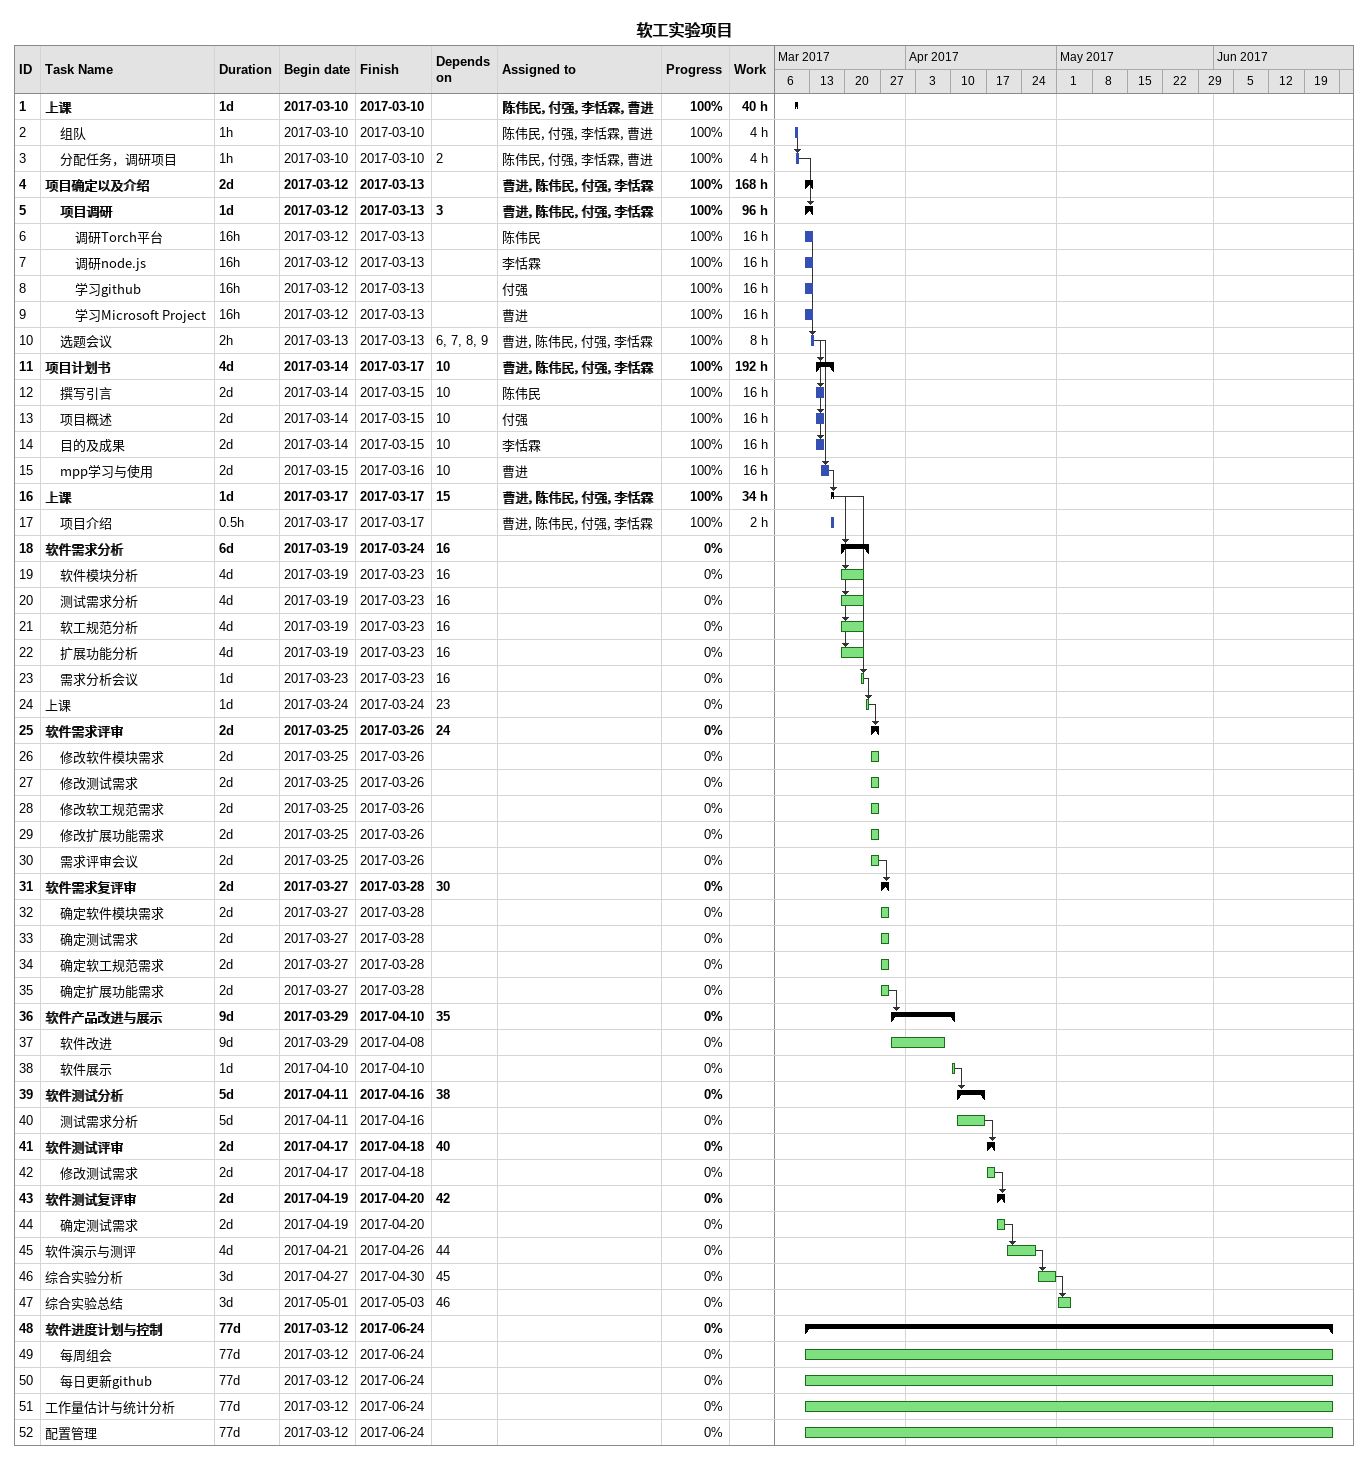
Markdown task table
软工实验项目

| ID | Level | Task | Duration | Start | Finish | Predecessors | Resources | % complete | Work (h) |
|---|---|---|---|---|---|---|---|---|---|
| 1 | 1 | **上课** | 1d | 2017-03-10 | 2017-03-10 |  | 陈伟民, 付强, 李恬霖, 曹进 | 100 | 40 |
| 2 | 2 | 组队 | 1h | 2017-03-10 | 2017-03-10 |  | 陈伟民, 付强, 李恬霖, 曹进 | 100 | 4 |
| 3 | 2 | 分配任务，调研项目 | 1h | 2017-03-10 | 2017-03-10 | 2 | 陈伟民, 付强, 李恬霖, 曹进 | 100 | 4 |
| 4 | 1 | **项目确定以及介绍** | 2d | 2017-03-12 | 2017-03-13 |  | 曹进, 陈伟民, 付强, 李恬霖 | 100 | 168 |
| 5 | 2 | **项目调研** | 1d | 2017-03-12 | 2017-03-13 | 3 | 曹进, 陈伟民, 付强, 李恬霖 | 100 | 96 |
| 6 | 3 | 调研Torch平台 | 16h | 2017-03-12 | 2017-03-13 |  | 陈伟民 | 100 | 16 |
| 7 | 3 | 调研node.js | 16h | 2017-03-12 | 2017-03-13 |  | 李恬霖 | 100 | 16 |
| 8 | 3 | 学习github | 16h | 2017-03-12 | 2017-03-13 |  | 付强 | 100 | 16 |
| 9 | 3 | 学习Microsoft Project | 16h | 2017-03-12 | 2017-03-13 |  | 曹进 | 100 | 16 |
| 10 | 2 | 选题会议 | 2h | 2017-03-13 | 2017-03-13 | 6, 7, 8, 9 | 曹进, 陈伟民, 付强, 李恬霖 | 100 | 8 |
| 11 | 1 | **项目计划书** | 4d | 2017-03-14 | 2017-03-17 | 10 | 曹进, 陈伟民, 付强, 李恬霖 | 100 | 192 |
| 12 | 2 | 撰写引言 | 2d | 2017-03-14 | 2017-03-15 | 10 | 陈伟民 | 100 | 16 |
| 13 | 2 | 项目概述 | 2d | 2017-03-14 | 2017-03-15 | 10 | 付强 | 100 | 16 |
| 14 | 2 | 目的及成果 | 2d | 2017-03-14 | 2017-03-15 | 10 | 李恬霖 | 100 | 16 |
| 15 | 2 | mpp学习与使用 | 2d | 2017-03-15 | 2017-03-16 | 10 | 曹进 | 100 | 16 |
| 16 | 1 | **上课** | 1d | 2017-03-17 | 2017-03-17 | 15 | 曹进, 陈伟民, 付强, 李恬霖 | 100 | 34 |
| 17 | 2 | 项目介绍 | 0.5h | 2017-03-17 | 2017-03-17 |  | 曹进, 陈伟民, 付强, 李恬霖 | 100 | 2 |
| 18 | 1 | **软件需求分析** | 6d | 2017-03-19 | 2017-03-24 | 16 |  | 0 |  |
| 19 | 2 | 软件模块分析 | 4d | 2017-03-19 | 2017-03-23 | 16 |  | 0 |  |
| 20 | 2 | 测试需求分析 | 4d | 2017-03-19 | 2017-03-23 | 16 |  | 0 |  |
| 21 | 2 | 软工规范分析 | 4d | 2017-03-19 | 2017-03-23 | 16 |  | 0 |  |
| 22 | 2 | 扩展功能分析 | 4d | 2017-03-19 | 2017-03-23 | 16 |  | 0 |  |
| 23 | 2 | 需求分析会议 | 1d | 2017-03-23 | 2017-03-23 | 16 |  | 0 |  |
| 24 | 1 | 上课 | 1d | 2017-03-24 | 2017-03-24 | 23 |  | 0 |  |
| 25 | 1 | **软件需求评审** | 2d | 2017-03-25 | 2017-03-26 | 24 |  | 0 |  |
| 26 | 2 | 修改软件模块需求 | 2d | 2017-03-25 | 2017-03-26 |  |  | 0 |  |
| 27 | 2 | 修改测试需求 | 2d | 2017-03-25 | 2017-03-26 |  |  | 0 |  |
| 28 | 2 | 修改软工规范需求 | 2d | 2017-03-25 | 2017-03-26 |  |  | 0 |  |
| 29 | 2 | 修改扩展功能需求 | 2d | 2017-03-25 | 2017-03-26 |  |  | 0 |  |
| 30 | 2 | 需求评审会议 | 2d | 2017-03-25 | 2017-03-26 |  |  | 0 |  |
| 31 | 1 | **软件需求复评审** | 2d | 2017-03-27 | 2017-03-28 | 30 |  | 0 |  |
| 32 | 2 | 确定软件模块需求 | 2d | 2017-03-27 | 2017-03-28 |  |  | 0 |  |
| 33 | 2 | 确定测试需求 | 2d | 2017-03-27 | 2017-03-28 |  |  | 0 |  |
| 34 | 2 | 确定软工规范需求 | 2d | 2017-03-27 | 2017-03-28 |  |  | 0 |  |
| 35 | 2 | 确定扩展功能需求 | 2d | 2017-03-27 | 2017-03-28 |  |  | 0 |  |
| 36 | 1 | **软件产品改进与展示** | 9d | 2017-03-29 | 2017-04-10 | 35 |  | 0 |  |
| 37 | 2 | 软件改进 | 9d | 2017-03-29 | 2017-04-08 |  |  | 0 |  |
| 38 | 2 | 软件展示 | 1d | 2017-04-10 | 2017-04-10 |  |  | 0 |  |
| 39 | 1 | **软件测试分析** | 5d | 2017-04-11 | 2017-04-16 | 38 |  | 0 |  |
| 40 | 2 | 测试需求分析 | 5d | 2017-04-11 | 2017-04-16 |  |  | 0 |  |
| 41 | 1 | **软件测试评审** | 2d | 2017-04-17 | 2017-04-18 | 40 |  | 0 |  |
| 42 | 2 | 修改测试需求 | 2d | 2017-04-17 | 2017-04-18 |  |  | 0 |  |
| 43 | 1 | **软件测试复评审** | 2d | 2017-04-19 | 2017-04-20 | 42 |  | 0 |  |
| 44 | 2 | 确定测试需求 | 2d | 2017-04-19 | 2017-04-20 |  |  | 0 |  |
| 45 | 1 | 软件演示与测评 | 4d | 2017-04-21 | 2017-04-26 | 44 |  | 0 |  |
| 46 | 1 | 综合实验分析 | 3d | 2017-04-27 | 2017-04-30 | 45 |  | 0 |  |
| 47 | 1 | 综合实验总结 | 3d | 2017-05-01 | 2017-05-03 | 46 |  | 0 |  |
| 48 | 1 | **软件进度计划与控制** | 77d | 2017-03-12 | 2017-06-24 |  |  | 0 |  |
| 49 | 2 | 每周组会 | 77d | 2017-03-12 | 2017-06-24 |  |  | 0 |  |
| 50 | 2 | 每日更新github | 77d | 2017-03-12 | 2017-06-24 |  |  | 0 |  |
| 51 | 1 | 工作量估计与统计分析 | 77d | 2017-03-12 | 2017-06-24 |  |  | 0 |  |
| 52 | 1 | 配置管理 | 77d | 2017-03-12 | 2017-06-24 |  |  | 0 |  |
